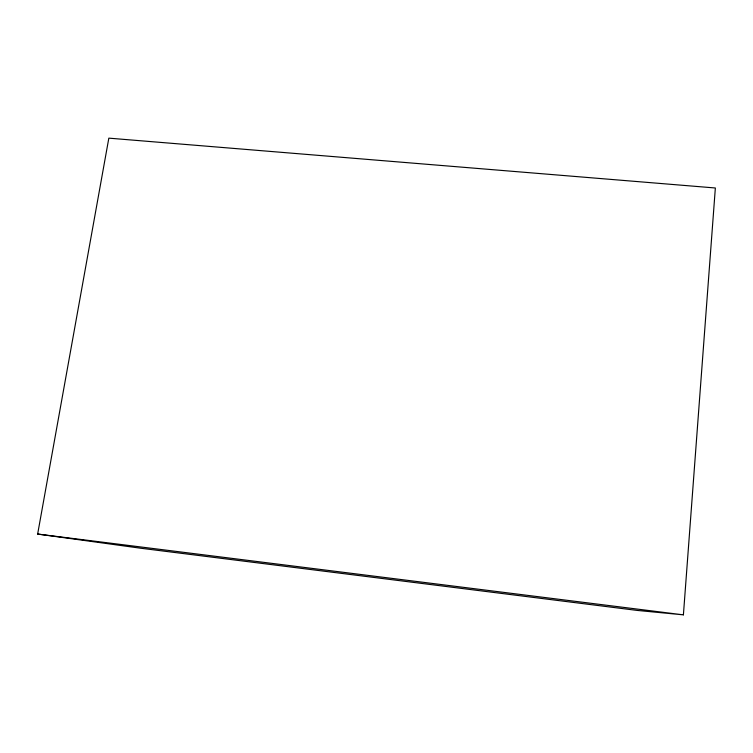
<?xml version="1.0" encoding="UTF-8"?>
<svg xmlns="http://www.w3.org/2000/svg" width="753" height="753" viewBox="0 0 753 753"><rect width="100%" height="100%" fill="white"/><g stroke="black" fill="none" stroke-linecap="round" stroke-linejoin="round"><path stroke-width="1.13" d="M683.404 614.853L715.35 187.986L108.837 138.147L37.65 534.056L140.576 548.212L637.264 610.429L683.404 614.853L37.65 534.056"/></g></svg>
